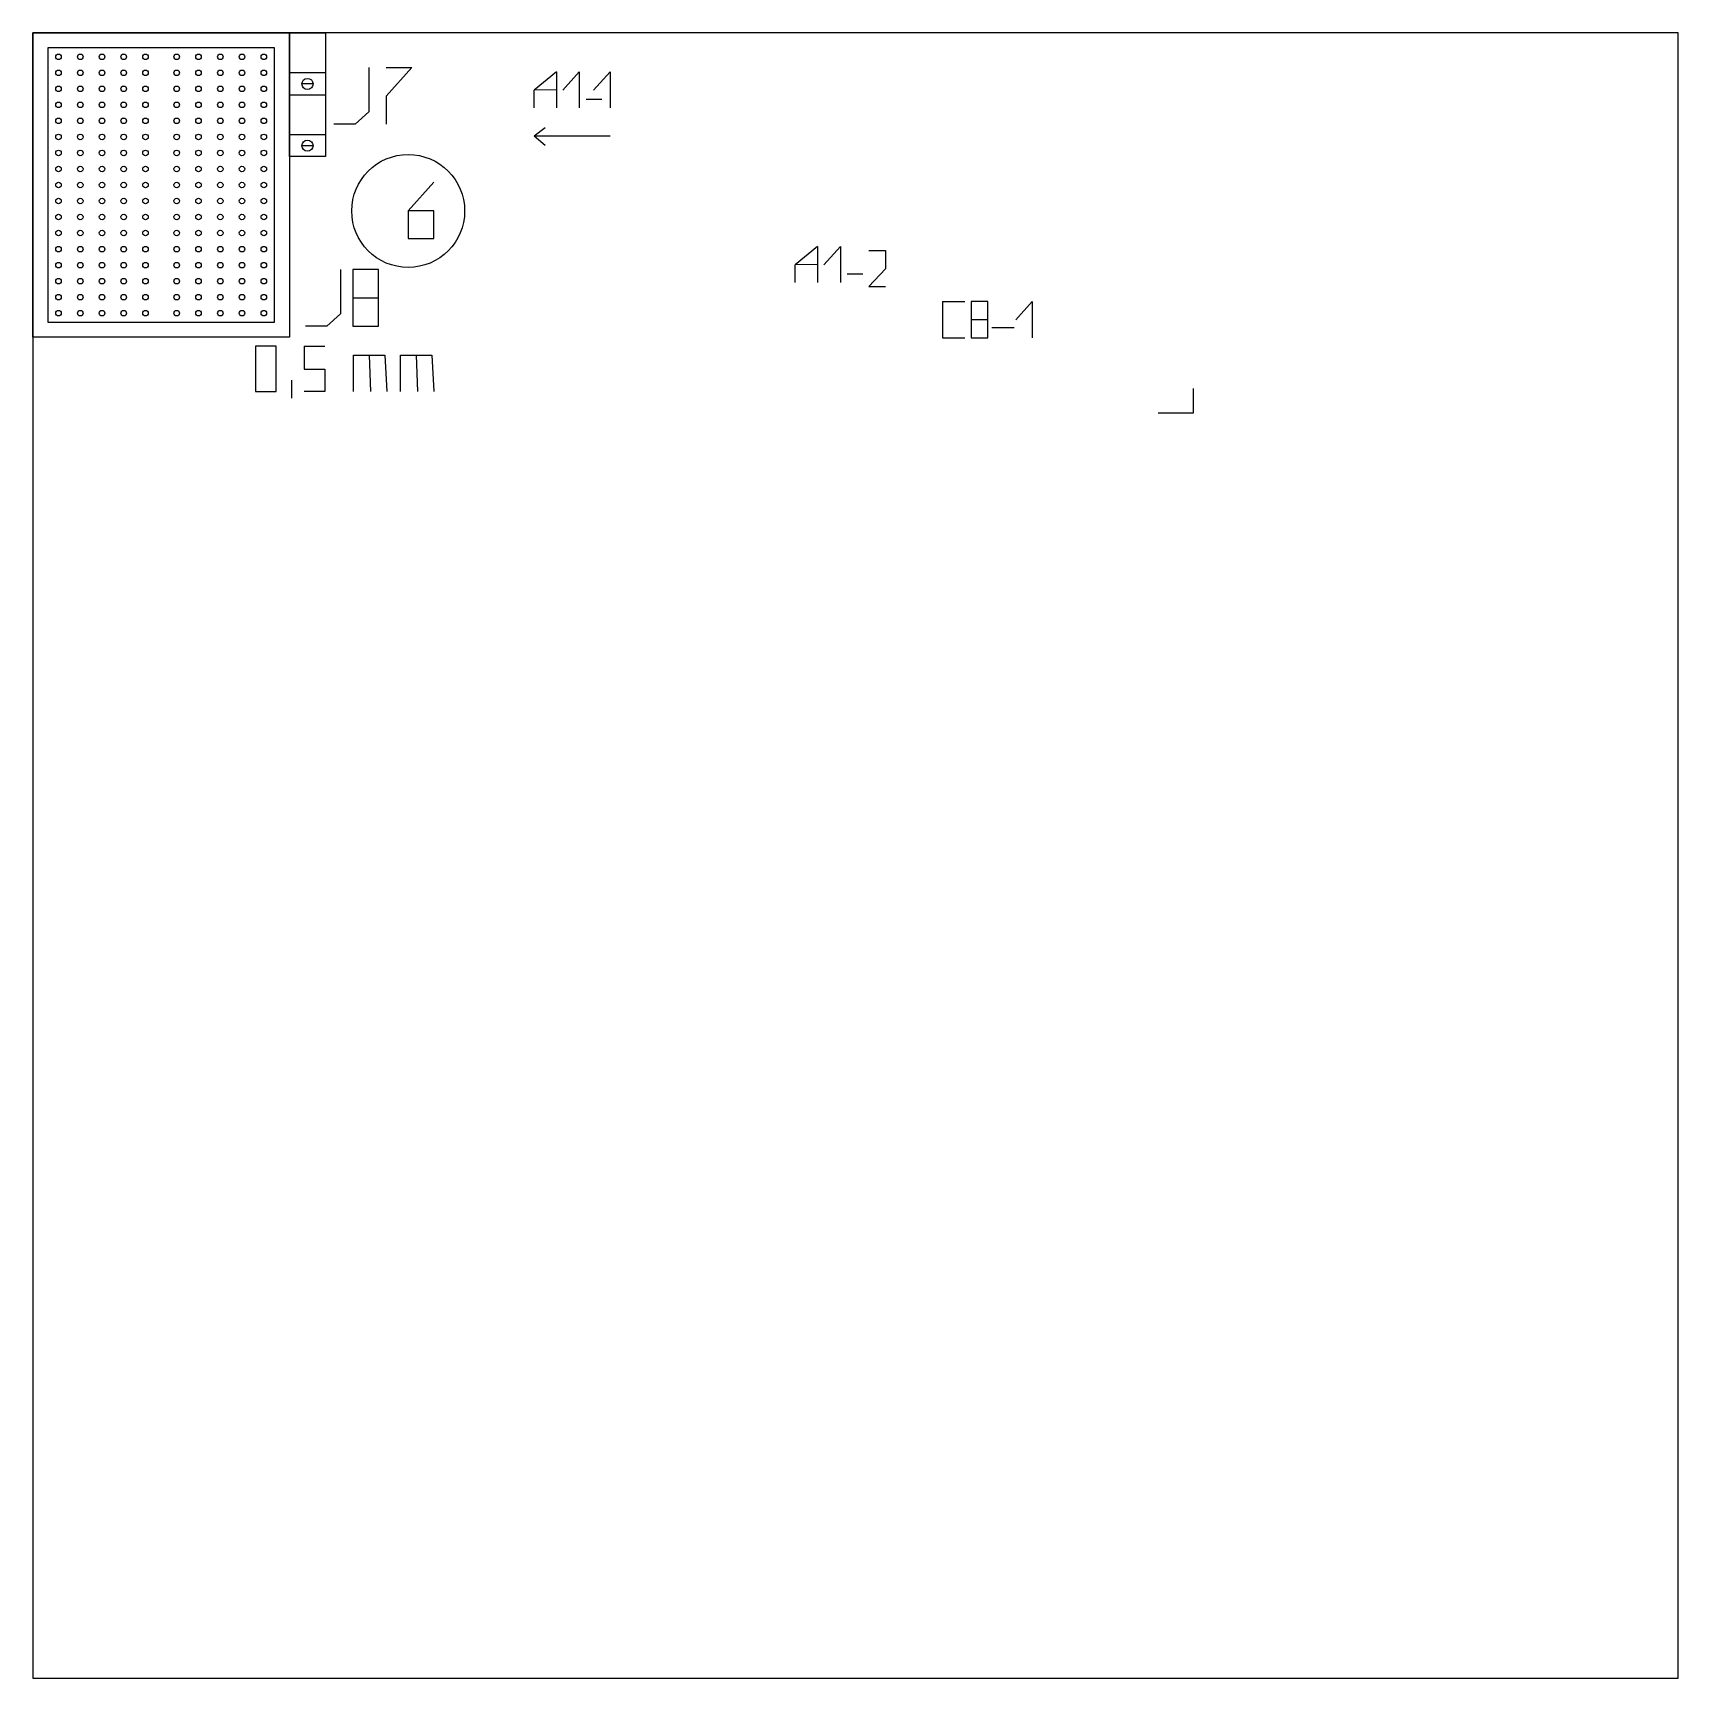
# Model space of a CAD drawing. Header units: millimetres. Extents: x 0 to 148, y -148 to 0.
import ezdxf

# ---------------------------------------------------------------- set-up
doc = ezdxf.new("R2010")
doc.units = ezdxf.units.MM
doc.linetypes.add('K5LT_BASIC', pattern=[0])

# ---------------------------------------------------------------- blocks, each defined once
blk = doc.blocks.new('U0')
at = {"color": 5, "linetype": 'K5LT_BASIC', "true_color": 0x0000ff}
for p, q in [((148, 0), (0, 0)), ((0, 0), (0, -148)), ((148, -148), (148, 0)), ((0, -148), (148, -148))]:
    blk.add_line(p, q, dxfattribs=at)

msp = doc.modelspace()

# ---------------------------------------------------------------- linework, layer by layer
at = {"color": 5, "linetype": 'K5LT_BASIC', "true_color": 0x0000ff}
for p, q in [((0, 0), (23.07, 0)), ((0, -27.36), (0, 0)), ((23.07, 0), (23.07, -27.36)), ((23.07, -5.56), (23.07, 0)), ((23.07, 0), (26.33, 0)), ((26.33, 0), (26.33, -5.56)), ((21.73, -1.35), (1.35, -1.35)), ((1.35, -1.35), (1.35, -26.01)), ((21.73, -26.01), (21.73, -1.35)), ((23.07, -1.47), (23.07, -5.32)), ((26.33, -3.6), (23.07, -3.6)), ((30.22, -3.12), (30.22, -7.09)), ((31.77, -3.12), (34.09, -3.12)), ((34.09, -3.12), (31.77, -5.7)), ((47.09, -3.5), (45.08, -5.15)), ((47.09, -3.5), (47.09, -6.75)), ((47.66, -5.15), (49.14, -3.5)), ((49.14, -3.5), (49.14, -6.75)), ((50.43, -5.15), (51.92, -3.5)), ((51.92, -3.5), (51.92, -6.75)), ((23.07, -11.12), (23.07, -5.56)), ((23.07, -5.56), (26.33, -5.56)), ((25.2, -4.59), (24.2, -4.59)), ((26.33, -5.56), (26.33, -11.12)), ((31.77, -5.7), (31.77, -8.2)), ((47.09, -5.13), (45.08, -5.15)), ((45.08, -6.75), (45.08, -5.15)), ((30.22, -7.09), (28.99, -8.2)), ((49.76, -5.95), (51.18, -5.95)), ((28.99, -8.2), (27.07, -8.2)), ((45.08, -9.25), (46.08, -8.5)), ((26.33, -9.16), (23.07, -9.16)), ((23.07, -10.1), (23.07, -13.86)), ((25.2, -10.15), (24.2, -10.15)), ((45.08, -9.25), (51.92, -9.25)), ((45.08, -9.25), (46.08, -10.09)), ((26.33, -11.12), (23.07, -11.12)), ((23.07, -13.86), (23.07, -17.36)), ((36.08, -13.43), (33.76, -16.02)), ((33.76, -16.02), (33.76, -18.51)), ((36.08, -16.02), (33.76, -16.02)), ((36.08, -18.51), (36.08, -16.02)), ((33.76, -18.51), (36.08, -18.51)), ((70.59, -19.21), (68.57, -20.86)), ((70.59, -19.21), (70.59, -22.46)), ((71.15, -20.86), (72.64, -19.21)), ((72.64, -19.21), (72.64, -22.46)), ((75.21, -19.56), (76.69, -19.56)), ((76.69, -19.56), (76.69, -21.21)), ((27.66, -21.29), (27.66, -25.26)), ((28.77, -21.29), (28.77, -26.37)), ((31.09, -21.29), (28.77, -21.29)), ((31.09, -26.37), (31.09, -21.29)), ((70.59, -20.83), (68.57, -20.86)), ((68.57, -22.46), (68.57, -20.86)), ((73.26, -21.66), (74.67, -21.66)), ((76.69, -21.21), (75.21, -22.81)), ((23.07, -22.36), (23.07, -27.36)), ((75.21, -22.81), (76.69, -22.81)), ((28.77, -23.83), (31.09, -23.83)), ((81.84, -24.17), (83.85, -24.17)), ((81.84, -24.17), (81.84, -27.42)), ((84.42, -24.17), (84.42, -27.42)), ((85.91, -24.17), (84.42, -24.17)), ((85.91, -27.42), (85.91, -24.17)), ((88.42, -25.82), (89.9, -24.17)), ((89.9, -24.17), (89.9, -27.42)), ((1.35, -26.01), (21.73, -26.01)), ((26.44, -26.37), (24.52, -26.37)), ((27.66, -25.26), (26.44, -26.37)), ((28.77, -26.37), (31.09, -26.37)), ((84.42, -25.79), (85.91, -25.79)), ((86.26, -26.51), (88.26, -26.51)), ((23.07, -27.36), (0, -27.36)), ((81.84, -27.42), (83.85, -27.42)), ((84.42, -27.42), (85.91, -27.42)), ((20.02, -28.19), (20.02, -32.25)), ((21.87, -28.19), (20.02, -28.19)), ((21.87, -32.25), (21.87, -28.19)), ((24.4, -28.19), (26.25, -28.19)), ((24.4, -28.19), (24.4, -30.26)), ((28.83, -32.25), (28.83, -29)), ((28.83, -29), (31.67, -29)), ((30.25, -29), (30.36, -32.25)), ((31.67, -29), (31.83, -32.25)), ((33.06, -32.25), (33.06, -29)), ((33.06, -29), (35.9, -29)), ((34.48, -29), (34.6, -32.25)), ((35.9, -29), (36.06, -32.25)), ((24.4, -30.26), (26.25, -30.26)), ((26.25, -30.26), (26.25, -32.25)), ((20.02, -32.25), (21.87, -32.25)), ((23.26, -31.25), (23.26, -32.85)), ((26.25, -32.25), (24.4, -32.25)), ((104.42, -34.18), (104.42, -31.98)), ((101.22, -34.18), (104.42, -34.18))]:
    msp.add_line(p, q, dxfattribs=at)
for centre, radius in [((2.3, -2.15), 0.25), ((4.26, -2.15), 0.25), ((6.22, -2.15), 0.25), ((8.17, -2.15), 0.25), ((10.13, -2.15), 0.25), ((12.94, -2.15), 0.25), ((14.9, -2.15), 0.25), ((16.86, -2.15), 0.25), ((18.81, -2.15), 0.25), ((20.77, -2.15), 0.25), ((2.3, -3.59), 0.25), ((4.26, -3.59), 0.25), ((6.22, -3.59), 0.25), ((8.17, -3.59), 0.25), ((10.13, -3.59), 0.25), ((12.94, -3.59), 0.25), ((14.9, -3.59), 0.25), ((16.86, -3.59), 0.25), ((18.81, -3.59), 0.25), ((20.77, -3.59), 0.25), ((24.7, -4.59), 0.5), ((2.3, -5.03), 0.25), ((4.26, -5.03), 0.25), ((6.22, -5.03), 0.25), ((8.17, -5.03), 0.25), ((10.13, -5.03), 0.25), ((12.94, -5.03), 0.25), ((14.9, -5.03), 0.25), ((16.86, -5.03), 0.25), ((18.81, -5.03), 0.25), ((20.77, -5.03), 0.25), ((2.3, -6.47), 0.25), ((4.26, -6.47), 0.25), ((6.22, -6.47), 0.25), ((8.17, -6.47), 0.25), ((10.13, -6.47), 0.25), ((12.94, -6.47), 0.25), ((14.9, -6.47), 0.25), ((16.86, -6.47), 0.25), ((18.81, -6.47), 0.25), ((20.77, -6.47), 0.25), ((2.3, -7.91), 0.25), ((4.26, -7.91), 0.25), ((6.22, -7.91), 0.25), ((8.17, -7.91), 0.25), ((10.13, -7.91), 0.25), ((12.94, -7.91), 0.25), ((14.9, -7.91), 0.25), ((16.86, -7.91), 0.25), ((18.81, -7.91), 0.25), ((20.77, -7.91), 0.25), ((2.3, -9.36), 0.25), ((4.26, -9.36), 0.25), ((6.22, -9.36), 0.25), ((8.17, -9.36), 0.25), ((10.13, -9.36), 0.25), ((12.94, -9.36), 0.25), ((14.9, -9.36), 0.25), ((16.86, -9.36), 0.25), ((18.81, -9.36), 0.25), ((20.77, -9.36), 0.25), ((24.7, -10.15), 0.5), ((2.3, -10.8), 0.25), ((4.26, -10.8), 0.25), ((6.22, -10.8), 0.25), ((8.17, -10.8), 0.25), ((10.13, -10.8), 0.25), ((12.94, -10.8), 0.25), ((14.9, -10.8), 0.25), ((16.86, -10.8), 0.25), ((18.81, -10.8), 0.25), ((20.77, -10.8), 0.25), ((33.76, -16.02), 5.08), ((2.3, -12.24), 0.25), ((4.26, -12.24), 0.25), ((6.22, -12.24), 0.25), ((8.17, -12.24), 0.25), ((10.13, -12.24), 0.25), ((12.94, -12.24), 0.25), ((14.9, -12.24), 0.25), ((16.86, -12.24), 0.25), ((18.81, -12.24), 0.25), ((20.77, -12.24), 0.25), ((2.3, -13.68), 0.25), ((4.26, -13.68), 0.25), ((6.22, -13.68), 0.25), ((8.17, -13.68), 0.25), ((10.13, -13.68), 0.25), ((12.94, -13.68), 0.25), ((14.9, -13.68), 0.25), ((16.86, -13.68), 0.25), ((18.81, -13.68), 0.25), ((20.77, -13.68), 0.25), ((2.3, -15.12), 0.25), ((4.26, -15.12), 0.25), ((6.22, -15.12), 0.25), ((8.17, -15.12), 0.25), ((10.13, -15.12), 0.25), ((12.94, -15.12), 0.25), ((14.9, -15.12), 0.25), ((16.86, -15.12), 0.25), ((18.81, -15.12), 0.25), ((20.77, -15.12), 0.25), ((2.3, -16.56), 0.25), ((2.3, -18), 0.25), ((4.26, -16.56), 0.25), ((4.26, -18), 0.25), ((6.22, -16.56), 0.25), ((6.22, -18), 0.25), ((8.17, -16.56), 0.25), ((8.17, -18), 0.25), ((10.13, -16.56), 0.25), ((10.13, -18), 0.25), ((12.94, -16.56), 0.25), ((12.94, -18), 0.25), ((14.9, -16.56), 0.25), ((14.9, -18), 0.25), ((16.86, -16.56), 0.25), ((16.86, -18), 0.25), ((18.81, -16.56), 0.25), ((18.81, -18), 0.25), ((20.77, -16.56), 0.25), ((20.77, -18), 0.25), ((2.3, -19.45), 0.25), ((4.26, -19.45), 0.25), ((6.22, -19.45), 0.25), ((8.17, -19.45), 0.25), ((10.13, -19.45), 0.25), ((12.94, -19.45), 0.25), ((14.9, -19.45), 0.25), ((16.86, -19.45), 0.25), ((18.81, -19.45), 0.25), ((20.77, -19.45), 0.25), ((2.3, -20.89), 0.25), ((4.26, -20.89), 0.25), ((6.22, -20.89), 0.25), ((8.17, -20.89), 0.25), ((10.13, -20.89), 0.25), ((12.94, -20.89), 0.25), ((14.9, -20.89), 0.25), ((16.86, -20.89), 0.25), ((18.81, -20.89), 0.25), ((20.77, -20.89), 0.25), ((2.3, -22.33), 0.25), ((4.26, -22.33), 0.25), ((6.22, -22.33), 0.25), ((8.17, -22.33), 0.25), ((10.13, -22.33), 0.25), ((12.94, -22.33), 0.25), ((14.9, -22.33), 0.25), ((16.86, -22.33), 0.25), ((18.81, -22.33), 0.25), ((20.77, -22.33), 0.25), ((2.3, -23.77), 0.25), ((4.26, -23.77), 0.25), ((6.22, -23.77), 0.25), ((8.17, -23.77), 0.25), ((10.13, -23.77), 0.25), ((12.94, -23.77), 0.25), ((14.9, -23.77), 0.25), ((16.86, -23.77), 0.25), ((18.81, -23.77), 0.25), ((20.77, -23.77), 0.25), ((2.3, -25.21), 0.25), ((4.26, -25.21), 0.25), ((6.22, -25.21), 0.25), ((8.17, -25.21), 0.25), ((10.13, -25.21), 0.25), ((12.94, -25.21), 0.25), ((14.9, -25.21), 0.25), ((16.86, -25.21), 0.25), ((18.81, -25.21), 0.25), ((20.77, -25.21), 0.25)]:
    msp.add_circle(centre, radius, dxfattribs=at)

# ---------------------------------------------------------------- block references
msp.add_blockref('U0', (0, 0))

doc.saveas('drawing.dxf')
